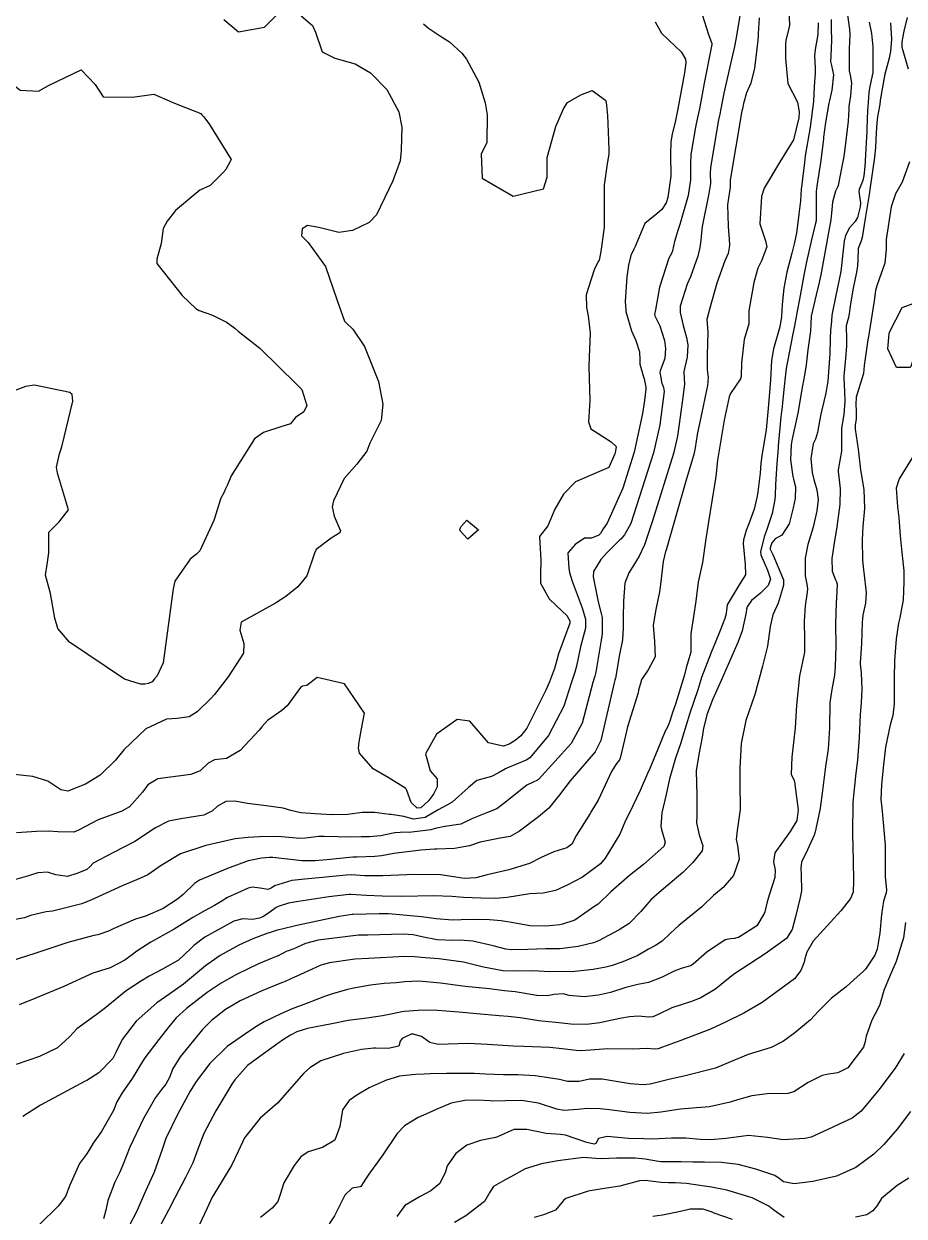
# Model space of a CAD drawing. Header units: feet. Extents: x 1313709 to 1317500, y 405869 to 411659.
# Drawn here: x 1316644.8 to 1316958.4, y 409114.9 to 409539.9 of the extents above; entities that cross this region are included whole.
import ezdxf

# ---------------------------------------------------------------- set-up
doc = ezdxf.new("R2010")
doc.units = ezdxf.units.FT
doc.layers.add('C-TOPO-MAJR', color=32, linetype='CONTINUOUS')

msp = doc.modelspace()

# ---------------------------------------------------------------- linework, layer by layer
at = {"layer": 'C-TOPO-MAJR'}
for points in [[(1316743.64, 409542.79), (1316747.6, 409539.28), (1316748.75, 409536.87), (1316751.06, 409529.97), (1316755.64, 409527.67), (1316762.9, 409525.6), (1316768.3, 409522.44), (1316774.17, 409516.47), (1316778.4, 409508.52), (1316779.49, 409503.01), (1316779.4, 409499.19), (1316779.27, 409494.73), (1316778.88, 409491.04), (1316776.29, 409483.91), (1316770.48, 409471.81), (1316767.88, 409469.06), (1316761.91, 409466.22), (1316757.02, 409465.47), (1316749.96, 409467.29), (1316745.82, 409468.06), (1316744.03, 409466.79), (1316743.75, 409464.38), (1316746.07, 409461.99), (1316752.24, 409453.42), (1316756.34, 409441.63), (1316759.09, 409433.93), (1316759.6, 409433.32), (1316762.07, 409431.03), (1316766.16, 409424.84), (1316771.2, 409412.41), (1316772.74, 409404.29), (1316772.1, 409398.56), (1316770.73, 409395.71), (1316768.05, 409390.45), (1316766.96, 409387.63), (1316763.44, 409382.92), (1316758.97, 409377.88), (1316755.09, 409369.86), (1316754.66, 409367.74), (1316755.33, 409364.43), (1316757.61, 409359.14), (1316757.42, 409358.5), (1316754.29, 409356.57), (1316748.99, 409352.51), (1316748.32, 409351.26), (1316745.6, 409343.15), (1316742.46, 409339.2), (1316738.18, 409335.72), (1316734.43, 409333.37), (1316722.27, 409326.57), (1316721.74, 409323.82), (1316723.24, 409318.99), (1316723.03, 409315.61), (1316717.65, 409307.11), (1316712.78, 409300.88), (1316711.54, 409299.54), (1316706.57, 409294.65), (1316703.74, 409292.89), (1316699.41, 409292.29), (1316695.65, 409292.06), (1316688.25, 409288.57), (1316680.43, 409281.07), (1316677.45, 409277.38), (1316672.08, 409272.08), (1316666.82, 409268.86), (1316660.55, 409266.43), (1316658.02, 409266.81), (1316653.39, 409269.97), (1316648.02, 409271.6), (1316638.02, 409272.63)], [(1316917.22, 409546.75), (1316917.59, 409539.53), (1316917.46, 409538.72), (1316916.23, 409534.03), (1316916.1, 409532.35), (1316916.14, 409527.51), (1316917.01, 409518.57), (1316920.38, 409511.93), (1316921.01, 409508.57), (1316920.83, 409506.36), (1316918.94, 409498.57), (1316913.95, 409490.51), (1316908.54, 409481.3), (1316907.57, 409478.36), (1316906.97, 409468.61), (1316909.03, 409462.52), (1316909.42, 409460.42), (1316907.54, 409455.44), (1316906.24, 409452.75), (1316904.79, 409447.66), (1316903.02, 409437.58), (1316903.06, 409433.43), (1316903.01, 409432.99), (1316901.43, 409427.38), (1316900.46, 409419.06), (1316900.39, 409414.15), (1316900.12, 409413.41), (1316896.53, 409408.18), (1316896.09, 409406.91), (1316894.31, 409398.59), (1316891.92, 409384.35), (1316891.31, 409378.5), (1316888.73, 409362.43), (1316887.66, 409355.44), (1316886.58, 409347.93), (1316885, 409340.88), (1316884.22, 409334.11), (1316883.39, 409328.66), (1316882.38, 409322.41), (1316882.44, 409315.99), (1316881.75, 409313.5), (1316880.73, 409310.36), (1316880.14, 409307.86), (1316876.89, 409297.45), (1316875.87, 409294.39), (1316874.91, 409291.29), (1316874.16, 409289.48), (1316873.26, 409287.77), (1316870.62, 409281.3), (1316867.85, 409274.49), (1316867, 409272.67), (1316864.37, 409266.62), (1316861.71, 409261.12), (1316858.93, 409255.28), (1316857.08, 409251.03), (1316854.53, 409246.73), (1316851.92, 409242.48), (1316850.24, 409240.47), (1316843.82, 409235.75), (1316838.36, 409232.93), (1316834.17, 409230.96), (1316829.83, 409230.02), (1316825.04, 409229.77), (1316817.01, 409228.43), (1316812.79, 409228.1), (1316807.64, 409228.23), (1316801.38, 409228.49), (1316797.24, 409228.8), (1316790.71, 409229.03), (1316779.48, 409228.87), (1316772.43, 409228.97), (1316766.87, 409229.2), (1316761.26, 409229.6), (1316760.69, 409229.6), (1316753.52, 409228.73), (1316742.68, 409227.11), (1316739.15, 409226.5), (1316735.47, 409225.28), (1316734.68, 409224.87), (1316731.97, 409222.93), (1316729.99, 409221.59), (1316728.79, 409221.08), (1316726.29, 409220.68), (1316722.87, 409220.87), (1316719.58, 409220.04), (1316709.29, 409214.3), (1316705.34, 409211.42), (1316704.34, 409210.3), (1316699.98, 409206.21), (1316694.25, 409202.94), (1316689.51, 409200.46), (1316686.7, 409198.8), (1316681.25, 409195.18), (1316673.46, 409188.79), (1316670.64, 409186.61), (1316663.77, 409181.67), (1316661.12, 409178.84), (1316656.8, 409174.9), (1316650.38, 409171.84), (1316642.06, 409168.98)], [(1316938.2, 409542.93), (1316938.89, 409538), (1316939.04, 409536.06), (1316938.84, 409530.97), (1316938.79, 409523.17), (1316939.15, 409521.61), (1316939.68, 409518.84), (1316939.3, 409514.19), (1316938.74, 409510.39), (1316938.69, 409509.43), (1316938.46, 409505.21), (1316937.77, 409499.21), (1316937.65, 409498.22), (1316936.95, 409492.58), (1316936.35, 409489.58), (1316934.83, 409482.26), (1316934.65, 409481.73), (1316933.93, 409480.2), (1316932.85, 409476.36), (1316932.49, 409472.42), (1316932.22, 409470.02), (1316931.42, 409465.5), (1316931.06, 409463.5), (1316928.92, 409451.78), (1316928.67, 409450.37), (1316928.01, 409447.24), (1316927.04, 409443.28), (1316925.32, 409435.64), (1316925.11, 409433.02), (1316925.02, 409430.38), (1316924.12, 409423.65), (1316923.45, 409418.31), (1316922.95, 409414.72), (1316921.79, 409408.94), (1316920.92, 409403.09), (1316920.55, 409401.16), (1316919.18, 409395.21), (1316918.52, 409392.01), (1316918.13, 409389.81), (1316917.93, 409384.49), (1316918.79, 409378.49), (1316919.01, 409377.65), (1316919.69, 409374.87), (1316919.6, 409370.72), (1316918.91, 409367.41), (1316917.39, 409361.65), (1316914.88, 409357.66), (1316912.44, 409356.3), (1316911.28, 409354.96), (1316910.71, 409353.13), (1316910.72, 409352.69), (1316911.57, 409350.77), (1316915.4, 409341.67), (1316915.4, 409339.8), (1316914.91, 409338.14), (1316913.52, 409333.44), (1316911.67, 409329.25), (1316910.67, 409325.12), (1316909.69, 409318.12), (1316907.97, 409310.95), (1316905.16, 409300.81), (1316902.05, 409291.55), (1316900.3, 409283.36), (1316899.83, 409274.59), (1316899.88, 409269.23), (1316900, 409259.82), (1316898.92, 409252.32), (1316898.58, 409249.2), (1316899.02, 409247), (1316899.61, 409242.2), (1316897.63, 409236.37), (1316893.92, 409232.09), (1316890.51, 409229.2), (1316886.81, 409225.65), (1316886.35, 409225.2), (1316885.59, 409224.54), (1316878.19, 409218.55), (1316875.11, 409215.77), (1316872.19, 409212.89), (1316869.84, 409211.42), (1316867.37, 409210.13), (1316863.54, 409207.87), (1316858.24, 409205.51), (1316854, 409204.1), (1316852.14, 409203.62), (1316847.61, 409202.8), (1316841.09, 409202.06), (1316832.13, 409201.97), (1316826.19, 409202.29), (1316819.63, 409202.19), (1316815.47, 409202.32), (1316808.56, 409203.71), (1316801.45, 409205.49), (1316792.68, 409206.68), (1316787.75, 409207.04), (1316783.99, 409207.36), (1316780.53, 409207.42), (1316767.6, 409206.78), (1316762.73, 409206.48), (1316761.89, 409206.4), (1316753.69, 409205.23), (1316750.63, 409204.35), (1316747.54, 409202.96), (1316743.36, 409201.02), (1316739.88, 409199.44), (1316737.91, 409198.59), (1316736.58, 409198.03), (1316729.41, 409195.1), (1316721.87, 409191.62), (1316716.71, 409188.52), (1316711.69, 409184.63), (1316708.45, 409181.4), (1316700.48, 409171.65), (1316697.8, 409167.26), (1316696.79, 409164.57), (1316695.43, 409162.01), (1316693.87, 409160.06), (1316691.7, 409157.16), (1316687.43, 409149.68), (1316682.54, 409139.46), (1316679.97, 409132.8), (1316678.92, 409130.37), (1316677.2, 409126.98), (1316674.71, 409120.49), (1316674.09, 409117.08), (1316673.24, 409113.95)], [(1316716.07, 409541.39), (1316721.26, 409537.08), (1316730.5, 409538.69), (1316735.13, 409543.37)], [(1316886.47, 409543.19), (1316888.69, 409536.11), (1316889.86, 409532.86), (1316889.87, 409532.7)], [(1316900.25, 409545), (1316898.56, 409534.87), (1316897.93, 409531.84)], [(1316927.71, 409540.3), (1316927.64, 409536.11), (1316926.7, 409530.7), (1316926.51, 409528.48), (1316926.73, 409524.1), (1316926.68, 409522.28), (1316926.36, 409517.6), (1316926.08, 409512.23), (1316924.92, 409503.06), (1316923.19, 409492.88), (1316922.87, 409490.48), (1316922.23, 409484.61), (1316921.78, 409481.73), (1316921.72, 409481.12), (1316921.47, 409476.8), (1316920.88, 409472.01), (1316920.01, 409465.31), (1316919.25, 409461.42), (1316918.39, 409458.17), (1316916.64, 409451.35), (1316915.53, 409445.72), (1316914.89, 409439.84), (1316914.73, 409435.56), (1316914.14, 409431.94), (1316911.83, 409424.05), (1316911.1, 409419.91), (1316910.76, 409412.96), (1316910.31, 409407.09), (1316909.99, 409402.93), (1316909.27, 409395.2), (1316907.82, 409386.78), (1316907.34, 409383.26), (1316907.06, 409379.75), (1316906.26, 409373.09), (1316906.02, 409371.52), (1316904.99, 409366.91), (1316903.09, 409361.64), (1316902.08, 409359.28), (1316901.12, 409355.98), (1316901.01, 409354.65), (1316901.81, 409347.22), (1316901.88, 409343.53), (1316900.01, 409340.51), (1316895.33, 409332.77), (1316894.98, 409329.86), (1316894.97, 409329.56), (1316894.53, 409327.94), (1316892.81, 409323.64), (1316891.08, 409319.28), (1316889.66, 409315.83), (1316886.19, 409306.85), (1316885.93, 409306.05), (1316884.86, 409302.56), (1316882.1, 409294.19), (1316879.44, 409285.64), (1316878.81, 409283.66), (1316876.92, 409278.21), (1316874.85, 409270.8), (1316873.67, 409265.22), (1316872.08, 409258.61), (1316871.69, 409253.81), (1316871.91, 409252.76), (1316873.26, 409248.19), (1316872.77, 409246.7), (1316865.58, 409240.23), (1316860.58, 409236.36), (1316853.93, 409230.49), (1316849.36, 409226.13), (1316848.2, 409225.34), (1316845.87, 409223.75), (1316841.15, 409220.39), (1316836.71, 409218.93), (1316835.7, 409218.79), (1316830.82, 409218.32), (1316825.12, 409218.43), (1316819.24, 409219.48), (1316814.91, 409220.21), (1316810.67, 409220.49), (1316804.93, 409220.65), (1316800.66, 409220.57), (1316797.48, 409220.45), (1316791.69, 409220.86), (1316786.47, 409221.6), (1316774.77, 409222.63), (1316771.45, 409222.66), (1316762.14, 409222.45), (1316761.82, 409222.42), (1316757.21, 409221.74), (1316742.1, 409218.52), (1316740.61, 409218.14), (1316734.68, 409216.71), (1316733.3, 409216.29), (1316732.32, 409215.91), (1316731.77, 409215.72), (1316726.42, 409213.81), (1316721.42, 409211.53), (1316714.77, 409207.82), (1316709.58, 409204.17), (1316701.68, 409197.65), (1316696.87, 409194.14), (1316692.25, 409190.95), (1316684.9, 409184.41), (1316679.86, 409177.89), (1316677.77, 409173.47), (1316676.48, 409171.13), (1316671.58, 409165.98), (1316667.25, 409163.26), (1316666.67, 409162.98), (1316660.27, 409159.62), (1316650.81, 409154.46), (1316644.48, 409150.48)], [(1316932.4, 409541.4), (1316932.42, 409538.37), (1316932.52, 409533.92), (1316932.23, 409528.45), (1316932.21, 409526.52), (1316932.49, 409525.09), (1316933.27, 409521.67), (1316932.6, 409516.27), (1316931.76, 409512.55), (1316931.6, 409511.66), (1316930.41, 409504.73), (1316929.69, 409499.46), (1316929.64, 409498.96), (1316928.77, 409491.23), (1316927.24, 409482.03), (1316927.02, 409480.1), (1316927.03, 409473.4), (1316927.1, 409470.32), (1316927.04, 409469.62), (1316926.75, 409468.33), (1316925.27, 409462.48), (1316923.58, 409455.01), (1316922.73, 409450.86), (1316921.09, 409441.71), (1316920.23, 409437.45), (1316919.75, 409434.73), (1316919.09, 409431.06), (1316918.57, 409428.77), (1316916.32, 409417.06), (1316916.07, 409415.06), (1316915.51, 409409.53), (1316914.84, 409402.31), (1316914.74, 409401.72), (1316914.41, 409399.83), (1316913.52, 409389.46), (1316913.47, 409388.74), (1316913.07, 409383.19), (1316912.81, 409379.5), (1316912.62, 409375.52), (1316912.48, 409371.88), (1316912.33, 409370.32), (1316911.35, 409365.37), (1316909.32, 409359.25), (1316908.66, 409357.34), (1316907.28, 409351.87), (1316907.3, 409350.58), (1316909.77, 409345.16), (1316910.73, 409341.92), (1316909.95, 409339.75), (1316907.23, 409337.02), (1316904.01, 409334.4), (1316902.44, 409332.15), (1316902.26, 409331.23), (1316902.16, 409330.04), (1316900.68, 409323.53), (1316899.1, 409319.32), (1316895.67, 409311.52), (1316893.17, 409305.83), (1316890.13, 409299), (1316888.26, 409293.99), (1316886.9, 409288.86), (1316886.39, 409285.69), (1316885.26, 409279.51), (1316884.28, 409273.6), (1316884.5, 409264.99), (1316884.51, 409257.59), (1316884.42, 409255.15), (1316885.39, 409250.84), (1316886.73, 409246.96), (1316886.49, 409245.16), (1316883.16, 409241.01), (1316879.54, 409237.42), (1316871.08, 409230.29), (1316868.16, 409227.64), (1316864.62, 409223.53), (1316860.45, 409219.24), (1316856.85, 409216.96), (1316849.58, 409213.05), (1316847.79, 409212.3), (1316842.33, 409211.07), (1316835.76, 409210.21), (1316832.8, 409210.14), (1316830.78, 409210.17), (1316824.35, 409209.92), (1316818.58, 409209.85), (1316816.56, 409210.11), (1316812.06, 409211.3), (1316804.74, 409212.96), (1316800.18, 409213.26), (1316797.69, 409213.2), (1316792.02, 409213.4), (1316787.22, 409214.3), (1316783.48, 409215.14), (1316779.9, 409215.43), (1316767.34, 409215.11), (1316764.01, 409215.05), (1316763.03, 409214.99), (1316749.63, 409213.32), (1316745.13, 409212.09), (1316740.96, 409210.23), (1316738.98, 409209.53), (1316738.53, 409209.37), (1316735.23, 409207.62), (1316735.05, 409207.55), (1316733.28, 409206.9), (1316728.39, 409204.79), (1316720.55, 409201.06), (1316715.1, 409197.97), (1316710.18, 409194.65), (1316707.48, 409192.6), (1316702.76, 409188.89), (1316699.11, 409185.54), (1316696.37, 409182.28), (1316692.95, 409177.9), (1316687.94, 409171.37), (1316687.12, 409170.04), (1316683.46, 409163.98), (1316679.86, 409158.87), (1316678.26, 409156.27), (1316678, 409155.66), (1316676.73, 409152.52), (1316672.49, 409145.03), (1316669.55, 409140.96), (1316668.22, 409138.66), (1316667.17, 409137.03), (1316664.61, 409133.68), (1316661.17, 409125.98), (1316659.73, 409121.9), (1316657.06, 409118.44), (1316650.24, 409111.8)], [(1316953.54, 409540.19), (1316953.92, 409534.44), (1316953.53, 409530.04), (1316953.11, 409527.64), (1316952.63, 409525.89), (1316951.53, 409521.94), (1316949.86, 409512.74), (1316949.79, 409512.21), (1316949.58, 409510.59), (1316948.92, 409506.78), (1316948.68, 409504.57), (1316948.47, 409501.05), (1316948.16, 409495.94), (1316947.8, 409492.22), (1316946.27, 409481.7), (1316945.93, 409479.07), (1316945.63, 409476.93), (1316944.53, 409470.53), (1316943.39, 409463.68), (1316942.94, 409462.23), (1316942.04, 409459.83), (1316941.86, 409455.71), (1316941.74, 409453.6), (1316941.37, 409451.36), (1316940.14, 409445.08), (1316939.15, 409439.29), (1316938.94, 409437.45), (1316938.86, 409436.58), (1316938.54, 409435.18), (1316937.75, 409432.26), (1316937.85, 409427.32), (1316937.84, 409425.09), (1316937.47, 409420.64), (1316936.95, 409414.35), (1316936.93, 409413.65), (1316937.19, 409408.76), (1316937.22, 409405.43), (1316936.87, 409400.61), (1316936.43, 409397.96), (1316936.08, 409395.67), (1316936.02, 409391.46), (1316936.03, 409387.58), (1316934.88, 409380.9), (1316934.84, 409380.16), (1316935.1, 409378.48), (1316935.61, 409374.19), (1316935.48, 409368.58), (1316934.44, 409360.62), (1316933.31, 409354.1), (1316932.6, 409349.36), (1316932.74, 409344.85), (1316933.9, 409341.68), (1316934.31, 409340.99), (1316934.51, 409340.2), (1316934.26, 409335.18), (1316934.15, 409333.63), (1316933.93, 409325.88), (1316934.01, 409318.29), (1316933.95, 409314.37), (1316933.77, 409310.86), (1316933.56, 409307.75), (1316932.64, 409302.67), (1316931.96, 409297.93), (1316931.81, 409288.93), (1316931.35, 409281.36), (1316930.41, 409275.22), (1316929.14, 409265.69), (1316928.49, 409260.35), (1316927.63, 409256.28), (1316926.74, 409251.89), (1316926.39, 409250.68), (1316923.94, 409245.5), (1316921.79, 409241.1), (1316921.53, 409238.94), (1316921.74, 409236.53), (1316921.77, 409230.91), (1316921.4, 409228.53), (1316919.74, 409221.62), (1316918.52, 409217.06), (1316916.51, 409213.86), (1316908.94, 409208.37), (1316897.97, 409201.26), (1316896.45, 409200.15), (1316891.9, 409196.4), (1316890.95, 409195.67), (1316886.01, 409192.72), (1316882.63, 409191.41), (1316875.65, 409189.22), (1316870.77, 409186.83), (1316868.89, 409185.91), (1316867.33, 409185.8), (1316863.75, 409186.2), (1316860.52, 409186.01), (1316857.16, 409185.3), (1316849.94, 409183.78), (1316845.3, 409183.25), (1316839.63, 409183.34), (1316834.37, 409183.9), (1316829.36, 409184.43), (1316828.3, 409184.57), (1316821.65, 409185.61), (1316817.29, 409186.04), (1316814.14, 409186.28), (1316806.23, 409187.04), (1316799.74, 409187.64), (1316792.13, 409188.27), (1316787.82, 409188.31), (1316785.24, 409188.22), (1316780.35, 409187.9), (1316779.51, 409187.75), (1316776.15, 409186.99), (1316772.58, 409186.31), (1316766.99, 409185.51), (1316760.31, 409184.63), (1316754.49, 409183.51), (1316745.82, 409181.74), (1316742.11, 409180.64), (1316739.84, 409179.47), (1316737.3, 409177.86), (1316735.28, 409176.47), (1316728.84, 409171.86), (1316724.5, 409168.59), (1316719.96, 409163.51), (1316718.95, 409161.91), (1316713.18, 409152.46), (1316708.91, 409144.38), (1316706.82, 409138.74), (1316705.08, 409133.96), (1316702.37, 409128.67), (1316698.56, 409121.45), (1316696.42, 409117.1), (1316691.04, 409107.06)], [(1316787.16, 409539.91), (1316788.98, 409538.3), (1316793.23, 409535.52), (1316796.5, 409533.52), (1316800.85, 409529.44), (1316802.56, 409527.33), (1316806.92, 409519.05), (1316809.2, 409511.75), (1316809.87, 409507.45), (1316809.78, 409497.57), (1316809.67, 409497.28), (1316807.69, 409493.57), (1316808.13, 409484.85), (1316819.12, 409478.5), (1316829.9, 409481.06), (1316831.21, 409485.28), (1316831.21, 409486.39), (1316831.18, 409492.27), (1316834.38, 409503.3), (1316837.04, 409509.59), (1316838.52, 409511.87), (1316843.24, 409514.59), (1316847.31, 409516.15), (1316852.02, 409512.64), (1316852.23, 409512.02), (1316852.57, 409508.4), (1316852.7, 409507.21), (1316852.87, 409504.31), (1316853.24, 409495.15), (1316853.15, 409493.54), (1316852.47, 409489.17), (1316851.62, 409483.27), (1316851.58, 409482.56), (1316851.5, 409467.44), (1316850.61, 409460.39), (1316850.39, 409458.7), (1316849.72, 409455.7), (1316849.44, 409455.13), (1316847.96, 409452.21), (1316845.18, 409443.28), (1316845.26, 409438.77), (1316845.9, 409435.76), (1316846.57, 409429.65), (1316846.16, 409421.25), (1316846.02, 409417.61), (1316846.38, 409405.61), (1316845.97, 409398.03), (1316846.78, 409395.51), (1316853.64, 409391.14)], [(1316869.67, 409540.58), (1316872, 409536.54), (1316876.99, 409531.8)], [(1316906.76, 409542.07), (1316906.39, 409536.34), (1316906.35, 409535.61), (1316906.25, 409534.03), (1316905.88, 409530.98)], [(1316945.95, 409540.52), (1316946.72, 409536.47), (1316947.29, 409531.65), (1316947.19, 409522.6), (1316946.66, 409519.82), (1316946.01, 409516.98), (1316945.8, 409515.34), (1316945.45, 409510.32), (1316945.37, 409509.04), (1316945.1, 409502.48), (1316945.05, 409501.31), (1316944.95, 409499.59), (1316944.36, 409489.08), (1316944, 409485.76), (1316943.64, 409484.09), (1316942.33, 409480.86), (1316942.21, 409480.17), (1316942.8, 409476.01), (1316942.74, 409474.71), (1316941.8, 409470.88), (1316940.96, 409469.46), (1316938.87, 409467.17), (1316937.54, 409464.39), (1316937, 409462.41), (1316936.63, 409459.22), (1316935.8, 409451.56), (1316934.66, 409445.88), (1316933.07, 409438.46), (1316932.72, 409436.63), (1316932.66, 409435.8), (1316932.39, 409432.64), (1316932.17, 409430.87), (1316932.04, 409427.61), (1316931.97, 409422.22), (1316931.24, 409412.49), (1316930.52, 409408.29), (1316929.11, 409402.28), (1316928.71, 409400.73), (1316928.22, 409398.27), (1316927.58, 409394.21), (1316926.79, 409391.91), (1316926.03, 409390.17), (1316925.15, 409385.02), (1316925.68, 409379.98), (1316926.26, 409377.46), (1316927.31, 409373.8), (1316927.77, 409370.31), (1316927.31, 409366.27), (1316925.95, 409360.48), (1316924.13, 409354.33), (1316923.13, 409349.42), (1316923.17, 409343.14), (1316923.69, 409340.19), (1316923.92, 409338.55), (1316923.83, 409337.32), (1316923.16, 409332.49), (1316922.82, 409326.95), (1316922.94, 409320.21), (1316922.9, 409315.97), (1316922.23, 409312.47), (1316921.1, 409307.55), (1316920.04, 409297.04), (1316919.61, 409288.97), (1316918.35, 409278.47), (1316918.17, 409272.5), (1316919.16, 409270.22), (1316919.35, 409269.67), (1316920.02, 409264.22), (1316920.6, 409259.69), (1316920.15, 409255.98), (1316917.74, 409251.97), (1316912.3, 409244.43), (1316911.9, 409241.25), (1316912.4, 409238.2), (1316912.27, 409235.59), (1316910.4, 409229.62), (1316909.58, 409226.99), (1316908.73, 409223.37)], [(1316959.44, 409542.12), (1316958.32, 409537.22), (1316957.62, 409533.42), (1316957.6, 409531.53), (1316959.78, 409523.86)], [(1316612.41, 409534.69), (1316618.89, 409535.93), (1316622.99, 409535.34), (1316632.53, 409528.47), (1316635.48, 409525.16), (1316640.57, 409518.58), (1316643.56, 409516.29), (1316650.02, 409515.93), (1316653.63, 409517.95), (1316665.27, 409523.53), (1316670.27, 409518.22), (1316673.05, 409513.83), (1316683.51, 409513.74), (1316691.18, 409514.86), (1316697.63, 409512), (1316699.66, 409511.14), (1316707.84, 409507.92), (1316708.11, 409507.63)], [(1316876.99, 409531.8), (1316878.92, 409529.97), (1316880.53, 409527.3), (1316880.64, 409525.95), (1316880.11, 409522.47), (1316877.79, 409509.64), (1316876.92, 409505.38), (1316875.79, 409500.52), (1316875.33, 409497.85), (1316875.21, 409493.27), (1316875.25, 409485.64), (1316874.21, 409478.01), (1316873.6, 409476.04), (1316872.1, 409473.7), (1316870.26, 409472.19)], [(1316889.87, 409532.7), (1316889.88, 409532.48), (1316887.16, 409518.78), (1316885.44, 409509.61), (1316884.82, 409506.55), (1316884.08, 409503.09), (1316882.41, 409493.26), (1316882.28, 409489.94), (1316882.31, 409484.33), (1316881.49, 409478.72), (1316878.47, 409468.4), (1316877.8, 409466.27)], [(1316897.93, 409531.84), (1316897.3, 409528.78), (1316896.88, 409527.12), (1316894.15, 409515.13), (1316893.1, 409509.57), (1316892.72, 409507.72), (1316892.29, 409505.62), (1316889.44, 409488.72), (1316889.34, 409486.6), (1316889.36, 409483.02), (1316888.83, 409479.44), (1316886.44, 409467.67), (1316886.22, 409465.37)], [(1316905.88, 409530.98), (1316905.03, 409524.05), (1316903.77, 409518.79), (1316902.28, 409515.24), (1316901.12, 409511.49), (1316900.76, 409509.54), (1316900.63, 409508.89), (1316900.48, 409508.15), (1316896.45, 409484.18), (1316896.4, 409483.26), (1316896.41, 409481.71), (1316896.18, 409480.16), (1316895.47, 409475.32), (1316895.67, 409467.76), (1316895.96, 409464.32)], [(1316708.11, 409507.63), (1316708.91, 409506.74), (1316710.97, 409504), (1316718.73, 409491.57), (1316718.48, 409491.11)], [(1316718.48, 409491.11), (1316716.8, 409487.92), (1316715.72, 409486.81), (1316711.15, 409482.3), (1316707.52, 409480.61), (1316698.84, 409473.32), (1316695.85, 409469.58), (1316694.45, 409466.99), (1316693.73, 409461.56), (1316692.23, 409456.04), (1316692.21, 409454.42), (1316701.29, 409443.1), (1316706.07, 409438.42), (1316707.3, 409437.77), (1316712.02, 409436.04), (1316716.3, 409433.95)], [(1316960.31, 409490.68), (1316957.66, 409483.5), (1316955.27, 409479.33), (1316953.73, 409474.61), (1316952.03, 409463.06), (1316951.95, 409459.52), (1316951.52, 409454.61), (1316948.81, 409446.86), (1316948.39, 409445.7), (1316948.21, 409444.83), (1316947.74, 409441.15), (1316945.92, 409429.93), (1316945.77, 409429.07), (1316945.5, 409427.22), (1316944.17, 409418.11), (1316943.89, 409415.24), (1316943.81, 409414.88), (1316941.27, 409406.82), (1316941.19, 409404.24), (1316941.29, 409401.99), (1316941.34, 409400.65), (1316941.26, 409399.11), (1316940.98, 409396.87), (1316940.98, 409395.45), (1316941.97, 409388.28), (1316942.85, 409380.93), (1316942.96, 409380.19), (1316944.06, 409373.88), (1316944.21, 409367.15), (1316943.62, 409360.67), (1316943.44, 409356.03), (1316943.52, 409348.8), (1316943.87, 409345.18), (1316943.99, 409344.45), (1316944.84, 409337.1), (1316944.6, 409333.42), (1316943.7, 409329.1), (1316943.44, 409326.62), (1316943.22, 409319.08), (1316942.71, 409312.08), (1316942.72, 409311.74), (1316943.08, 409308.62), (1316943.29, 409302.7), (1316943.02, 409297.82), (1316942.77, 409293.74), (1316942.34, 409285.47), (1316941.72, 409277.55), (1316941.08, 409271.77), (1316940.14, 409262.52), (1316940, 409251.04), (1316940.27, 409241.62), (1316940.32, 409234.33), (1316940.21, 409230.43), (1316939.33, 409228.12), (1316935.81, 409223.78), (1316928.42, 409215.6), (1316925.98, 409212.9), (1316923.71, 409209), (1316923.06, 409206.67), (1316922.74, 409205.42), (1316921.54, 409202.52), (1316919.32, 409199.55), (1316907.8, 409191.04), (1316901.28, 409187.29), (1316894.71, 409184.01), (1316889.47, 409181.54), (1316878.9, 409177.52), (1316872.37, 409175.14), (1316870.72, 409174.53), (1316869.32, 409174.44), (1316866.86, 409174.61), (1316861.59, 409174.44), (1316852.88, 409174.5), (1316846.7, 409174.07), (1316843.24, 409173.86), (1316841.62, 409173.95), (1316836.61, 409174.56), (1316832.2, 409174.97), (1316822.9, 409175.38), (1316819.1, 409175.51), (1316810.01, 409176.09), (1316803.13, 409176.45), (1316792.36, 409176.04), (1316789.39, 409176.75), (1316786.42, 409178.91), (1316784.36, 409179.52), (1316783.68, 409179.73), (1316782.74, 409179.72), (1316779.6, 409178.18), (1316778.92, 409177.23), (1316778.45, 409175.5), (1316774.55, 409174.69), (1316770.16, 409174.73), (1316769.45, 409174.73), (1316765.13, 409174.32), (1316758.71, 409172.87), (1316750.67, 409170.23), (1316746.66, 409167.76), (1316744.58, 409165.89), (1316740.24, 409160.96), (1316735.2, 409155.21), (1316729.06, 409149.85), (1316723.46, 409142.87), (1316721.15, 409137.95), (1316718.96, 409133.15), (1316715.09, 409126.94), (1316711.88, 409121.69), (1316710.09, 409117.73), (1316707.31, 409111.69)], [(1316870.26, 409472.19), (1316866.02, 409468.71), (1316862.58, 409460.54), (1316862.09, 409459.52), (1316860.99, 409457.37), (1316860.2, 409453.86), (1316859.64, 409449.67), (1316859.05, 409440.94), (1316859.21, 409437.91), (1316859.3, 409437.35), (1316861.27, 409430.51), (1316862.86, 409427.07), (1316864.13, 409423), (1316864.24, 409420.12), (1316864.3, 409418.63), (1316865.1, 409415.71)], [(1316877.8, 409466.27), (1316876.55, 409462.34), (1316875.91, 409458.93), (1316875.57, 409458.01), (1316874.58, 409456.34), (1316871.2, 409446), (1316869.81, 409437.92), (1316869.46, 409436.34), (1316869.55, 409435.79), (1316871.38, 409432.26), (1316873.02, 409426.99), (1316873.37, 409424.19), (1316873.09, 409420.62), (1316871.54, 409416.2), (1316871.42, 409415.52), (1316871.72, 409413.85)], [(1316886.22, 409465.37), (1316885.97, 409462.73), (1316885.66, 409460.2), (1316884.94, 409457.08), (1316882.27, 409449.7), (1316881.06, 409447.06), (1316878.56, 409439.22), (1316878.57, 409436.96), (1316879.72, 409432.36), (1316880.84, 409428.06), (1316881.3, 409425.53), (1316881.08, 409421.11), (1316879.94, 409415.95), (1316880.07, 409413.35), (1316880.2, 409411.55), (1316880.19, 409411.47)], [(1316895.96, 409464.32), (1316896.04, 409463.37), (1316896.22, 409460.9), (1316895.65, 409458.07), (1316894.47, 409455.37), (1316891.67, 409447.41), (1316889.19, 409438.56), (1316888.17, 409435.01), (1316888.13, 409434.57), (1316888.46, 409430.03), (1316888.23, 409421.76), (1316888.27, 409416.74), (1316888.47, 409414.62), (1316888.54, 409413.78), (1316888.37, 409410.99), (1316888, 409409.28)], [(1316961.83, 409421.04), (1316960.76, 409417.78), (1316960.41, 409417.43), (1316955.69, 409417.38), (1316952.56, 409424.02), (1316953.09, 409429.44), (1316953.19, 409430.05), (1316957.68, 409438.73), (1316964.54, 409441.25), (1316966.27, 409439.7), (1316966.53, 409438.77)], [(1316716.3, 409433.95), (1316716.96, 409433.63), (1316719.97, 409431.43), (1316721.12, 409430.39), (1316728.95, 409424.34), (1316742.04, 409411.34)], [(1316865.1, 409415.71), (1316865.46, 409414.4), (1316865.76, 409413.37), (1316866.38, 409410.33), (1316866.42, 409409.64), (1316865.94, 409405.65), (1316865.16, 409401), (1316862.17, 409387.27), (1316858.16, 409374.41), (1316852.64, 409361.94), (1316851.18, 409359.86), (1316850.26, 409358.28)], [(1316691.36, 409306.42), (1316690.5, 409305.41), (1316689.27, 409304.73), (1316687.99, 409304.47), (1316686.34, 409304.49), (1316680.68, 409306.35), (1316661.06, 409319.5), (1316656.96, 409324.33), (1316655.85, 409328.06), (1316654.39, 409336.85), (1316652.57, 409343.36), (1316653.16, 409347.13), (1316653.75, 409351.33), (1316653.76, 409358.67), (1316657.41, 409362.35), (1316660.7, 409366.72), (1316656.86, 409379.69), (1316656.53, 409381.89), (1316657.56, 409386.57), (1316658.38, 409389.14), (1316662.28, 409405.41), (1316662.03, 409407.78), (1316661.23, 409408.53), (1316648.58, 409411.06), (1316645.47, 409410.57), (1316640.76, 409408.84)], [(1316742.04, 409411.34), (1316743.86, 409409.53), (1316745.58, 409403.83), (1316744.51, 409401.63), (1316741.55, 409399.6), (1316740.89, 409398.76), (1316739.76, 409397.31), (1316736.4, 409396.22)], [(1316871.72, 409413.85), (1316872.02, 409412.18), (1316872.71, 409410.3), (1316872.92, 409408.79), (1316871.33, 409396.98), (1316869.11, 409386.99), (1316861.04, 409361.83), (1316858.81, 409357.7), (1316857.46, 409356.26)], [(1316880.19, 409411.47), (1316879.42, 409405.88), (1316877.61, 409392.89), (1316876.25, 409386.71), (1316868.73, 409362.71), (1316865.89, 409354.16), (1316865.78, 409353.93)], [(1316888, 409409.28), (1316886.21, 409400.76), (1316884.7, 409393.51), (1316883.95, 409388.75), (1316883.44, 409386.42), (1316880.86, 409377.69), (1316873.45, 409351.98), (1316873.41, 409351.79)], [(1316736.4, 409396.22), (1316730.16, 409394.19), (1316726.94, 409391.92), (1316718.68, 409378.84), (1316717.32, 409375.63)], [(1316853.64, 409391.14), (1316854.21, 409390.78), (1316855.8, 409389.24), (1316855.62, 409387.53), (1316855.36, 409386.65), (1316853.25, 409381.77), (1316850.71, 409380.72)], [(1316961.28, 409385.2), (1316956.59, 409377.77), (1316955.5, 409374.41), (1316956.03, 409367.79), (1316956.49, 409363.89), (1316956.99, 409357.45), (1316957.6, 409351.49), (1316958.22, 409344.93), (1316958.3, 409340.95), (1316957.98, 409334.56), (1316956.8, 409328.19), (1316956.33, 409326.23), (1316955.5, 409320.73), (1316954.95, 409312.98), (1316954.89, 409306.7), (1316954.85, 409297.54), (1316954.32, 409293.3), (1316953.46, 409290.03), (1316951.72, 409282.13), (1316950.86, 409274.66), (1316950.27, 409268.68), (1316950.13, 409263.58), (1316950.5, 409259.28), (1316951.64, 409247.13), (1316951.64, 409242.5), (1316951.63, 409235.81), (1316952.13, 409231.2), (1316952.01, 409230.13), (1316951.06, 409227.13), (1316950.29, 409222.46), (1316949.72, 409215.78), (1316948.83, 409210.03), (1316947.9, 409207.89), (1316944.58, 409202.97), (1316943.84, 409202.12), (1316940.5, 409199.12), (1316937.72, 409196.64), (1316932.47, 409192.59), (1316927.93, 409188.03), (1316925.02, 409184.83), (1316919.4, 409180.26), (1316915.41, 409177.25), (1316911, 409174.99), (1316902.82, 409172.5), (1316896.58, 409169.88), (1316891.15, 409167.63), (1316880.43, 409164.89), (1316874.52, 409163.63), (1316867.94, 409162), (1316865.46, 409161.7), (1316860.84, 409162.13), (1316850.82, 409163.76), (1316846.29, 409163.71), (1316842.63, 409162.93), (1316838.5, 409162.95), (1316835.66, 409163.65), (1316826.97, 409164.88), (1316820.76, 409165.26), (1316815.65, 409165.31), (1316809.32, 409165.52), (1316805.22, 409165.77), (1316795.37, 409165.71), (1316789.58, 409165.62), (1316787.42, 409165.54), (1316784.35, 409165.35), (1316778.65, 409164.76), (1316773.64, 409163.26), (1316773.14, 409163.06), (1316767.85, 409160.69), (1316763.47, 409158.02), (1316760.66, 409156.08), (1316758.39, 409152.75), (1316757.33, 409146.89), (1316755.56, 409142.05), (1316751.16, 409139.42), (1316746.15, 409137.89), (1316743.55, 409136.1), (1316741.15, 409132.92), (1316737.47, 409126.78), (1316736.19, 409122.67), (1316735.31, 409120.1), (1316733.28, 409117.74), (1316729.09, 409114.48)], [(1316850.71, 409380.72), (1316849.87, 409380.37), (1316841.36, 409376.63), (1316837.01, 409372.29), (1316833.96, 409366.9), (1316831.43, 409360.92), (1316828.56, 409357.15), (1316828.46, 409356.87), (1316828.96, 409348.9), (1316828.85, 409343.46), (1316828.82, 409340.48), (1316831.91, 409334.9), (1316836.54, 409330.57)], [(1316717.32, 409375.63), (1316716.69, 409374.13), (1316716.05, 409372.73), (1316715.06, 409370.81), (1316712.51, 409362.82), (1316707.48, 409352.11), (1316706.29, 409350.87), (1316705.4, 409350.14)], [(1316800.18, 409359.59), (1316800.5, 409360.55), (1316802.65, 409363.04), (1316806.82, 409359.52), (1316803.01, 409356.19), (1316800.22, 409359.14), (1316800.18, 409359.59)], [(1316850.26, 409358.28), (1316850.16, 409358.11), (1316849.59, 409357.6), (1316846.99, 409356.6), (1316846.42, 409356.56), (1316844.59, 409356.58), (1316841.22, 409354.32), (1316838.66, 409351.42), (1316838.59, 409351.17), (1316838.97, 409345.85), (1316839.17, 409344.38), (1316840.11, 409341.28), (1316842.33, 409335.48), (1316843.66, 409331.79), (1316844.88, 409327.72), (1316844.88, 409326.83)], [(1316857.46, 409356.26), (1316857.15, 409355.93), (1316854.69, 409353.55), (1316852.41, 409351.17), (1316850.41, 409348.97), (1316847.73, 409344.69), (1316847.59, 409342.83), (1316848.2, 409339.83), (1316849.37, 409333.91), (1316850.49, 409329.69), (1316850.78, 409328.32), (1316850.81, 409323.97)], [(1316865.78, 409353.93), (1316864, 409350.1), (1316861.78, 409346.46), (1316860.36, 409344.2), (1316858.86, 409340.52), (1316858.38, 409334.13), (1316858.35, 409328.25), (1316858.33, 409324.49), (1316858.04, 409320.49)], [(1316873.41, 409351.79), (1316872.57, 409348.2), (1316871.63, 409340.04), (1316871.28, 409337.43), (1316869.95, 409331.17), (1316869.04, 409325.53), (1316869.49, 409319.71), (1316869.71, 409314.23), (1316867.24, 409309.68), (1316864.76, 409306.01), (1316864.66, 409305.64)], [(1316705.4, 409350.14), (1316704.03, 409349.03), (1316698.56, 409341.25), (1316698.06, 409338.45), (1316694.51, 409312.17), (1316692.27, 409307.48), (1316691.36, 409306.42)], [(1316836.54, 409330.57), (1316838.26, 409328.95), (1316839.34, 409327.16), (1316839.32, 409326.26), (1316835.33, 409315.38), (1316834.71, 409313.08), (1316833.9, 409310.14), (1316832.05, 409305.38), (1316830.82, 409302.42), (1316823.95, 409288.84), (1316821.88, 409286.1), (1316819.89, 409284.41), (1316817.75, 409283.17), (1316815.64, 409282.45), (1316813.46, 409282.9)], [(1316844.88, 409326.83), (1316844.88, 409324.45), (1316843.12, 409317.84), (1316841.65, 409310.94), (1316841.06, 409308.76), (1316839.87, 409305.24), (1316837.12, 409296.64), (1316831.69, 409286.19), (1316825.04, 409278.31), (1316823.77, 409277.45), (1316816.9, 409274.6), (1316816.37, 409274.29)], [(1316850.81, 409323.97), (1316850.82, 409322.51), (1316850.5, 409320.16), (1316848.59, 409308.8), (1316848.22, 409307.38), (1316847.5, 409305.09), (1316843.67, 409290.65), (1316839.84, 409283.38), (1316828.2, 409270.56), (1316827.77, 409270.28), (1316826.21, 409269.55)], [(1316858.04, 409320.49), (1316858.04, 409320.36), (1316857.03, 409315.1), (1316855.55, 409306.65), (1316855.38, 409306), (1316855.06, 409304.95), (1316850.4, 409284.48), (1316848.35, 409280.46), (1316839.41, 409270.13), (1316835.64, 409265.09), (1316835.6, 409265.03)], [(1316813.46, 409282.9), (1316810.31, 409283.56), (1316803.75, 409291.37), (1316799.16, 409291.96), (1316791.82, 409286.68), (1316787.92, 409279.73), (1316789.52, 409273.69), (1316792.07, 409270.73), (1316792.02, 409267.98), (1316790.85, 409265.51), (1316790.42, 409264.8), (1316788.96, 409262.91), (1316786.28, 409260.46), (1316784.92, 409260.34), (1316782.76, 409262.33), (1316781.21, 409266.67), (1316780.86, 409267.35), (1316774.55, 409271.22), (1316769.3, 409274.32), (1316764.38, 409279.98), (1316764.07, 409281.68), (1316764.29, 409284.03), (1316765.11, 409288.57), (1316766.13, 409294.23), (1316759.11, 409304.65), (1316749.27, 409306.89), (1316745.66, 409304.1), (1316744.14, 409303.8), (1316743.32, 409303.37), (1316738.66, 409296.79), (1316736.77, 409295.1), (1316731.58, 409291.61), (1316729.6, 409289.35), (1316728.64, 409288.13), (1316721.92, 409280.87), (1316716.98, 409278.09), (1316712.75, 409277.51), (1316710.5, 409276.35), (1316707.61, 409273.68), (1316704.3, 409272.34), (1316692.58, 409270.77), (1316689.04, 409268.65), (1316687.08, 409266.04), (1316682.46, 409260.76), (1316679.71, 409259.22), (1316671.32, 409256.12), (1316664.35, 409252.43), (1316662.6, 409251.79), (1316656.95, 409251.87), (1316653.79, 409252.08), (1316649.32, 409252.04), (1316642.26, 409251.54)], [(1316864.66, 409305.64), (1316863.78, 409302.38), (1316863.62, 409301.42), (1316859.89, 409289.27), (1316858.81, 409284.64)], [(1316858.81, 409284.64), (1316857.29, 409278.16), (1316856.97, 409277.5), (1316855.66, 409275.86), (1316855.32, 409275.3)], [(1316855.32, 409275.3), (1316854.17, 409273.36), (1316849.44, 409263.18), (1316847.18, 409259.46)], [(1316816.37, 409274.29), (1316814.18, 409273), (1316811.42, 409271.63), (1316806.16, 409270.14), (1316803.25, 409267.71), (1316797.43, 409262.41), (1316795.48, 409261.42), (1316792.37, 409259.78), (1316787.84, 409257), (1316783.63, 409256.41), (1316780.19, 409257.4), (1316775.69, 409258.06), (1316775.07, 409258.09), (1316769.76, 409258.83), (1316765.32, 409258.79), (1316760.29, 409258.12), (1316754.58, 409257.91), (1316748.56, 409258.36), (1316743.5, 409258.72), (1316739.93, 409259.54), (1316737.23, 409260.34), (1316731.2, 409261.12), (1316724.54, 409262.01), (1316720.04, 409262.78), (1316716.73, 409262.65), (1316713.78, 409261.05), (1316712, 409259.43), (1316708.94, 409257.83), (1316700.7, 409256.48), (1316696.38, 409255.7), (1316691.79, 409253.36), (1316684.42, 409248.43), (1316676.8, 409244.51), (1316669.58, 409240.75), (1316668.33, 409239.42), (1316667.26, 409238.49), (1316664.09, 409237.11), (1316660.35, 409236), (1316656.19, 409236.62), (1316653.3, 409237.54), (1316649.77, 409237.27), (1316646.46, 409236.17), (1316640.69, 409234.59)], [(1316826.21, 409269.55), (1316823.97, 409268.51), (1316816.43, 409262.48), (1316813.29, 409260.06), (1316810, 409258.77), (1316804.69, 409256.59), (1316800.44, 409254.68), (1316794.73, 409253.82), (1316791.35, 409253.12), (1316789.8, 409252.65), (1316782.05, 409251.65), (1316780.75, 409251.72), (1316776.94, 409251.52), (1316771.9, 409250.44), (1316767.91, 409250.13), (1316764.97, 409250.09), (1316759.27, 409250.05), (1316756.64, 409250.17), (1316751.86, 409250.27), (1316749.85, 409250.24), (1316745.17, 409249.59), (1316743.13, 409249.46), (1316735.26, 409250.2), (1316728.76, 409250.16), (1316724.75, 409249.86), (1316720.05, 409249.37), (1316709.61, 409246.99), (1316700.68, 409244.07), (1316693.79, 409239.9), (1316689.03, 409236.59), (1316686.37, 409235.38), (1316679.81, 409232.65), (1316671.31, 409228.76), (1316668.72, 409227.56), (1316665.51, 409226.25), (1316655.04, 409223.65), (1316652.84, 409223.36), (1316647.26, 409222.04), (1316645.04, 409221.28), (1316636.41, 409219.67)], [(1316835.6, 409265.03), (1316831.84, 409260.31), (1316828.1, 409257.24), (1316821.42, 409252.15), (1316818.02, 409250.25), (1316814.45, 409249.59), (1316807.33, 409248.16), (1316803.58, 409246.91), (1316798.18, 409245.97), (1316791.9, 409245.76), (1316791.12, 409245.72), (1316786.24, 409245.34), (1316776.62, 409244.23), (1316772.24, 409243.39), (1316769.88, 409243.1), (1316763.58, 409242.9), (1316762.03, 409242.81), (1316756.17, 409242.3), (1316754.03, 409242.07), (1316748.56, 409241.52), (1316743.93, 409241.61), (1316733.53, 409242.78), (1316732.3, 409242.78), (1316729.43, 409242.52), (1316724.79, 409241.52), (1316717.42, 409238.84), (1316707.41, 409234.71), (1316705.61, 409233.52), (1316701.56, 409229.53), (1316699.62, 409227.93), (1316694.49, 409224.57), (1316694.18, 409224.39), (1316688.15, 409221.85), (1316684.6, 409220.77), (1316676.61, 409217.32), (1316675.04, 409216.51), (1316671.2, 409215.24), (1316669.71, 409214.95), (1316660.54, 409212.48), (1316649.06, 409208.59), (1316639.86, 409205.66)], [(1316847.18, 409259.46), (1316846.52, 409258.37), (1316841.72, 409250.67), (1316840, 409247.46), (1316838.25, 409246.16), (1316833.64, 409244.73), (1316829.08, 409242.75), (1316824.89, 409240.65), (1316817.63, 409238.32), (1316809.86, 409236.58), (1316805.79, 409235.53), (1316801.85, 409235.26), (1316798.75, 409235.7), (1316793.22, 409236.57), (1316784.12, 409236.7), (1316772.65, 409236.22), (1316766.33, 409236.26), (1316761.39, 409236.53), (1316759.67, 409236.5), (1316751.23, 409235.61), (1316746.07, 409235.15), (1316740.25, 409234.54), (1316734.13, 409232.66), (1316732.92, 409231.86), (1316731.7, 409231.35), (1316728.96, 409231.77), (1316726.2, 409232.18), (1316724.7, 409231.87), (1316717.42, 409228.48), (1316715.14, 409227.11), (1316712.7, 409225.66), (1316709.42, 409223.89), (1316705.04, 409221.39), (1316698.36, 409217.24), (1316697.35, 409216.61), (1316690.12, 409212.51), (1316685.04, 409209.3), (1316683.12, 409207.79), (1316680.82, 409206.17), (1316675.63, 409203.46), (1316670.65, 409201.85), (1316669.46, 409201.49), (1316659.08, 409196.79), (1316648.71, 409192.44), (1316643.19, 409190.27)], [(1316908.73, 409223.37), (1316908.58, 409222.75), (1316905.93, 409218.38), (1316899.4, 409214.24), (1316899.2, 409214.18)], [(1316958.89, 409219.56), (1316958.12, 409214.17), (1316955.6, 409205.67), (1316953.42, 409200.82), (1316951.16, 409195.32), (1316949.68, 409190.38), (1316949.02, 409188.79), (1316946.92, 409184.72), (1316944.83, 409179.09), (1316944.54, 409177.15), (1316943.95, 409175.09), (1316938.37, 409167.81), (1316934.71, 409165.96), (1316931.43, 409165.56), (1316929.22, 409165.1), (1316924.19, 409162.49), (1316919.09, 409159.23), (1316916.96, 409158.64), (1316909.65, 409158.55), (1316904.18, 409157.83), (1316898.99, 409156.35), (1316896.37, 409155.55), (1316889.08, 409153.87), (1316884.4, 409153.49), (1316878.76, 409153.04), (1316871.72, 409151.95), (1316866.91, 409151.51), (1316860.67, 409151.89), (1316853.49, 409152.83), (1316850.12, 409153.21), (1316845.51, 409153.33), (1316842.16, 409152.97), (1316837.14, 409152.62), (1316834.72, 409153.07), (1316828.11, 409155.17), (1316822.13, 409156.12), (1316816.41, 409156.06), (1316811.68, 409155.91), (1316810.99, 409155.96), (1316806.35, 409156.31), (1316801.96, 409156.19), (1316797.02, 409155.22), (1316791.75, 409152.92), (1316789.06, 409151.68), (1316785.32, 409150.05), (1316780.47, 409147.14), (1316777.8, 409144.36), (1316772.71, 409136.77), (1316767.72, 409129.88), (1316766.54, 409128.07), (1316764.84, 409125.49), (1316764.6, 409125.39), (1316761.77, 409124.85), (1316759.18, 409122.43), (1316755.48, 409115.04), (1316753.56, 409112.23)], [(1316899.2, 409214.18), (1316898.02, 409213.83), (1316896.63, 409213.79), (1316894.66, 409213.45), (1316888.13, 409208.97), (1316883.27, 409204.77), (1316882.3, 409204.19), (1316878.92, 409203.14), (1316876.42, 409202.25), (1316872.21, 409200.11), (1316867.28, 409198.19), (1316863.57, 409197.5), (1316859.22, 409196.45), (1316853.77, 409194.67), (1316849.48, 409193.68), (1316844.37, 409193.11), (1316839.08, 409193.56), (1316836.89, 409194.1), (1316833.71, 409193.95), (1316831.3, 409193.46), (1316827.5, 409193.6), (1316819.79, 409194.84), (1316816.03, 409195.28), (1316810.68, 409195.9), (1316802.03, 409196.82), (1316793.29, 409197.9), (1316785.54, 409198.62), (1316780.58, 409198.41), (1316777.43, 409198.1), (1316773.15, 409197.8), (1316768.33, 409197.25), (1316762.36, 409196.2), (1316760.16, 409195.73), (1316754.79, 409194.14), (1316751.93, 409193.16), (1316747.67, 409191.53), (1316746.5, 409191.1), (1316740.36, 409188.84), (1316736.37, 409187.06), (1316730.43, 409184.23), (1316727.83, 409182.65), (1316723.47, 409179.69), (1316717.24, 409175.35), (1316711.13, 409169.27), (1316706.24, 409162.9), (1316704.03, 409159.41), (1316699.59, 409151.09), (1316695.46, 409142.56), (1316694.05, 409138.64), (1316691.2, 409130.57), (1316687.74, 409122.69), (1316685.06, 409116.7), (1316682.32, 409111.41)], [(1316958.45, 409172.87), (1316955.17, 409167.68), (1316949.34, 409159.95), (1316943.11, 409152.36), (1316939.93, 409149.78), (1316936.84, 409148.4), (1316931.2, 409145.75), (1316925.29, 409143.08), (1316923.03, 409142.53), (1316915.24, 409142.1), (1316909.7, 409142.9), (1316902.89, 409143.66), (1316894.95, 409142.6), (1316889.43, 409142.06), (1316885.74, 409142.21), (1316880.59, 409142.71), (1316875.57, 409142.73), (1316868.75, 409142.4), (1316865.69, 409142.41), (1316860.24, 409142.64), (1316852.56, 409143.26), (1316849.51, 409142.55), (1316848.57, 409140.81), (1316847.96, 409140.53), (1316845.32, 409141.22), (1316837.79, 409143.79), (1316835.98, 409144.02), (1316830.88, 409144.35), (1316823.97, 409145.83), (1316819.32, 409145.84), (1316813.57, 409143.23), (1316812.84, 409142.96), (1316807.48, 409141.92), (1316802.66, 409140.2), (1316798.76, 409137.3), (1316795.67, 409132.84), (1316795.02, 409130.76), (1316793.01, 409126.54), (1316789.82, 409123.9), (1316786.06, 409121.96), (1316780.54, 409118.7), (1316777.69, 409114.74)], [(1316960.69, 409152.22), (1316955.88, 409145.93), (1316951.14, 409140.49), (1316947.61, 409136.96), (1316941.2, 409132.21), (1316934.28, 409129.19), (1316925.86, 409127.22), (1316919.2, 409126.39), (1316915.46, 409127.15), (1316913.88, 409128.29), (1316912.3, 409129.34), (1316905.58, 409131.69), (1316899.3, 409133.36), (1316893.38, 409134.05), (1316887.24, 409134.11), (1316883.13, 409134.14), (1316878.96, 409134.24), (1316871.74, 409134.3), (1316870.87, 409134.37), (1316866.12, 409135.23), (1316862.62, 409135.62), (1316855.99, 409135.61), (1316850.47, 409135.34), (1316848.63, 409135.45), (1316844.23, 409135.83), (1316835.01, 409134.67), (1316829.2, 409133.6), (1316823.4, 409131.78), (1316818.28, 409128.92), (1316816.22, 409127.85), (1316812.15, 409125.53), (1316810.79, 409123.5), (1316808.93, 409120.09), (1316802.29, 409114.99), (1316798.19, 409112.69)], [(1316915.68, 409114.45), (1316912.02, 409117), (1316910.19, 409118.46), (1316904.22, 409121.39), (1316895.26, 409124.12), (1316889.73, 409125.2), (1316886.42, 409125.75), (1316880.81, 409126.5), (1316876.83, 409126.75), (1316874.4, 409126.77), (1316871.81, 409126.91), (1316866.18, 409127.59), (1316864.17, 409127.48), (1316857.13, 409125.6), (1316850.8, 409124.63), (1316845.84, 409123.85), (1316837.9, 409121.18), (1316837.11, 409120.5), (1316834.16, 409116.99), (1316829.93, 409115.35), (1316826.57, 409114.37)], [(1316960.06, 409128.47), (1316955.93, 409125.83), (1316950.34, 409121.16), (1316948.8, 409118.68), (1316947.27, 409116.76), (1316945.1, 409115.37), (1316941.1, 409114.6)], [(1316897.27, 409113.75), (1316890.77, 409115.94), (1316889.96, 409116.31), (1316886.86, 409117.37), (1316882.2, 409117.45), (1316878.76, 409116.53), (1316872.34, 409115.23), (1316870.58, 409115.06), (1316868.83, 409114.73)]]:
    msp.add_lwpolyline(points, dxfattribs=at)

doc.saveas('drawing.dxf')
